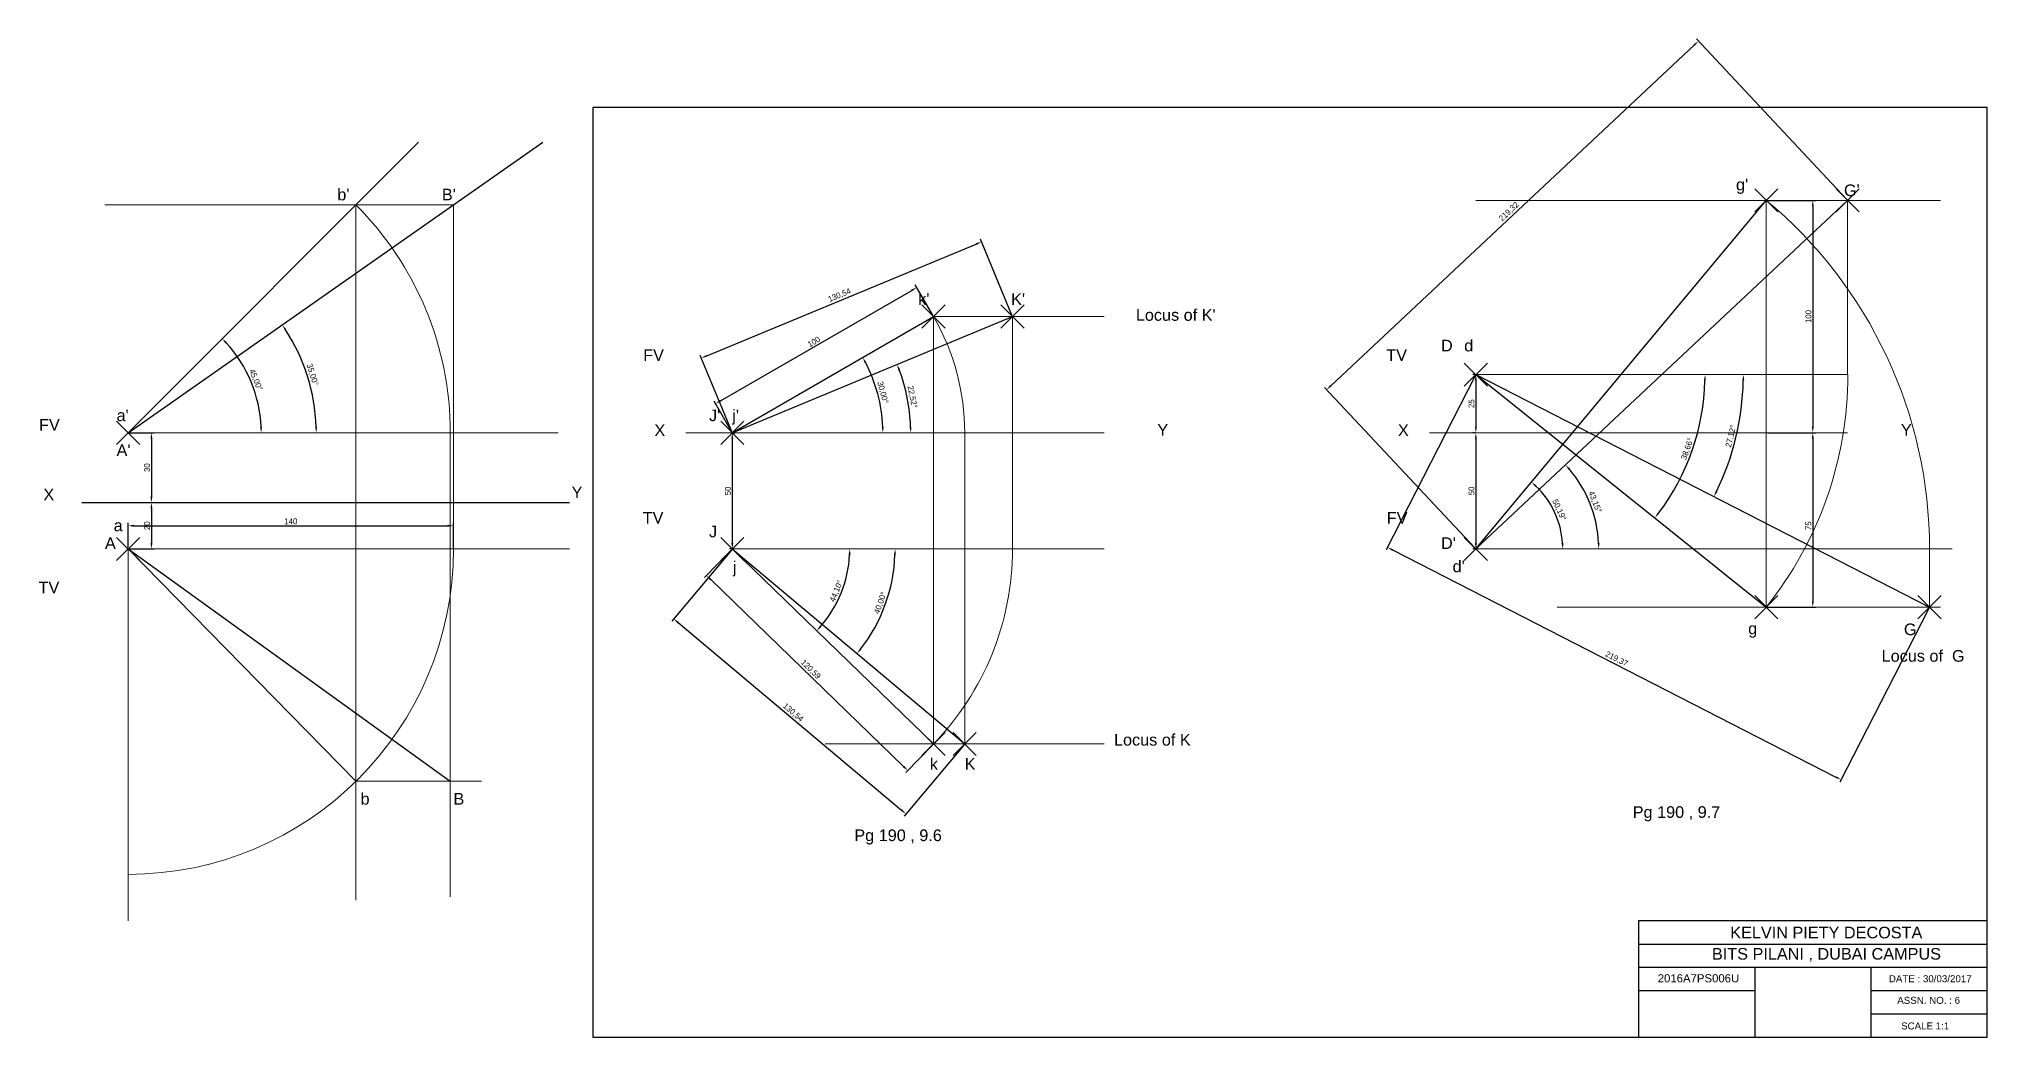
# Model space of a CAD drawing. Header units: millimetres. Extents: x -238 to 600, y 0 to 429.
import ezdxf

# ---------------------------------------------------------------- set-up
doc = ezdxf.new("R2010")
doc.units = ezdxf.units.MM
doc.header["$PDMODE"] = 3
doc.header["$PDSIZE"] = 5
doc.styles.add('MARKING', font='arial.ttf', dxfattribs={"height": 5})
doc.dimstyles.new('ISO-25', dxfattribs={"dimtxt": 2.5, "dimasz": 2.5, "dimexe": 1.25, "dimexo": 0.625, "dimtad": 1, "dimtxsty": 'Standard', "dimcen": 2.5, "dimadec": 0, "dimazin": 0, "dimtfac": 1, "dimtmove": 0, "dimatfit": 3, "dimfxl": 1, "dimarcsym": 0})

# ---------------------------------------------------------------- blocks, each defined once
blk = doc.blocks.new('*D1')
at = {"color": 0, "lineweight": -2, "transparency": 16777216}
for p, q in [((-200, 210.62), (-200, 221.25)), ((-197.5, 220), (-62.5, 220)), ((-60, 210.62), (-60, 221.25))]:
    blk.add_line(p, q, dxfattribs=at)
at = {"color": 0, "lineweight": 15, "transparency": 16777216}
for points in [[(-197.5, 220.42), (-197.5, 219.58), (-200, 220)], [(-62.5, 220.42), (-62.5, 219.58), (-60, 220)]]:
    blk.add_solid(points, dxfattribs=at)
at = {"layer": 'Defpoints', "color": 0, "lineweight": 15, "transparency": 16777216}
for p in [(-60, 220), (-200, 210), (-60, 210)]:
    blk.add_point(p, dxfattribs=at)
at = {"color": 0, "lineweight": 15, "transparency": 16777216, "insert": (-130, 221.88), "char_height": 2.5, "attachment_point": 5}
blk.add_mtext('140', dxfattribs=at)
blk = doc.blocks.new('*D2')
at = {"color": 0, "lineweight": -2, "transparency": 16777216}
blk.add_arc((-200, 260), 80.93, 1.76991, 33.23009, dxfattribs=at)
at = {"color": 0, "lineweight": 15, "transparency": 16777216}
for points in [[(-132.65, 304.12), (-131.96, 304.59), (-133.7, 306.42)], [(-118.69, 262.51), (-119.52, 262.49), (-119.07, 260)]]:
    blk.add_solid(points, dxfattribs=at)
at = {"layer": 'Defpoints', "color": 0, "lineweight": 15, "transparency": 16777216}
for p in [(-21.48, 385), (-120.74, 276.37), (-200, 260), (-200, 260), (-15, 260)]:
    blk.add_point(p, dxfattribs=at)
at = {"color": 0, "lineweight": 15, "transparency": 16777216, "insert": (-120.83, 284.96), "char_height": 2.5, "attachment_point": 5, "rotation": 287.5}
blk.add_mtext('35,00°', dxfattribs=at)
blk = doc.blocks.new('*D3')
at = {"color": 0, "lineweight": -2, "transparency": 16777216}
blk.add_arc((-200, 260), 57.24, 2.50281, 42.49719, dxfattribs=at)
at = {"color": 0, "lineweight": 15, "transparency": 16777216}
for points in [[(-158.1, 298.38), (-157.5, 298.95), (-159.53, 300.47)], [(-142.4, 262.51), (-143.24, 262.49), (-142.76, 260)]]:
    blk.add_solid(points, dxfattribs=at)
at = {"layer": 'Defpoints', "color": 0, "lineweight": 15, "transparency": 16777216}
for p in [(-75, 385), (-144.71, 274.81), (-200, 260), (-200, 260), (-15, 260)]:
    blk.add_point(p, dxfattribs=at)
at = {"color": 0, "lineweight": 15, "transparency": 16777216, "insert": (-145.2, 282.7), "char_height": 2.5, "attachment_point": 5, "rotation": 292.5}
blk.add_mtext('45,00°', dxfattribs=at)
blk = doc.blocks.new('*D4')
at = {"color": 0, "lineweight": -2, "transparency": 16777216}
for p, q in [((-199.38, 260), (-188.75, 260)), ((-190, 257.5), (-190, 232.5)), ((-199.38, 230), (-188.75, 230))]:
    blk.add_line(p, q, dxfattribs=at)
at = {"color": 0, "lineweight": 15, "transparency": 16777216}
for points in [[(-190.42, 257.5), (-189.58, 257.5), (-190, 260)], [(-190.42, 232.5), (-189.58, 232.5), (-190, 230)]]:
    blk.add_solid(points, dxfattribs=at)
at = {"layer": 'Defpoints', "color": 0, "lineweight": 15, "transparency": 16777216}
for p in [(-200, 260), (-200, 230), (-190, 230)]:
    blk.add_point(p, dxfattribs=at)
at = {"color": 0, "lineweight": 15, "transparency": 16777216, "insert": (-191.88, 245), "char_height": 2.5, "attachment_point": 5, "rotation": 90}
blk.add_mtext('30', dxfattribs=at)
blk = doc.blocks.new('*D5')
at = {"color": 0, "lineweight": -2, "transparency": 16777216}
for p, q in [((-199.38, 230), (-188.75, 230)), ((-190, 227.5), (-190, 212.5)), ((-199.38, 210), (-188.75, 210))]:
    blk.add_line(p, q, dxfattribs=at)
at = {"color": 0, "lineweight": 15, "transparency": 16777216}
for points in [[(-190.42, 227.5), (-189.58, 227.5), (-190, 230)], [(-190.42, 212.5), (-189.58, 212.5), (-190, 210)]]:
    blk.add_solid(points, dxfattribs=at)
at = {"layer": 'Defpoints', "color": 0, "lineweight": 15, "transparency": 16777216}
for p in [(-200, 230), (-200, 210), (-190, 210)]:
    blk.add_point(p, dxfattribs=at)
at = {"color": 0, "lineweight": 15, "transparency": 16777216, "insert": (-191.88, 220), "char_height": 2.5, "attachment_point": 5, "rotation": 90}
blk.add_mtext('20', dxfattribs=at)
blk = doc.blocks.new('*D6')
at = {"color": 0, "lineweight": -2, "transparency": 16777216}
for p, q in [((60.62, 260), (61.25, 260)), ((60, 257.5), (60, 212.5)), ((59.38, 210), (58.75, 210))]:
    blk.add_line(p, q, dxfattribs=at)
at = {"color": 0, "lineweight": 15, "transparency": 16777216}
for points in [[(59.58, 257.5), (60.42, 257.5), (60, 260)], [(59.58, 212.5), (60.42, 212.5), (60, 210)]]:
    blk.add_solid(points, dxfattribs=at)
at = {"layer": 'Defpoints', "color": 0, "lineweight": 15, "transparency": 16777216}
for p in [(60, 260), (60, 210), (60, 210)]:
    blk.add_point(p, dxfattribs=at)
at = {"color": 0, "lineweight": 15, "transparency": 16777216, "insert": (58.12, 235), "char_height": 2.5, "attachment_point": 5, "rotation": 90}
blk.add_mtext('50', dxfattribs=at)
blk = doc.blocks.new('*D7')
at = {"color": 0, "lineweight": -2, "transparency": 16777216}
for p, q in [((54.93, 273.77), (137.21, 321.27)), ((146.29, 310.54), (138.75, 323.61)), ((59.69, 260.54), (52.14, 273.61))]:
    blk.add_line(p, q, dxfattribs=at)
at = {"color": 0, "lineweight": 15, "transparency": 16777216}
for points in [[(137, 321.63), (137.42, 320.91), (139.37, 322.52)], [(54.73, 274.13), (55.14, 273.41), (52.77, 272.52)]]:
    blk.add_solid(points, dxfattribs=at)
at = {"layer": 'Defpoints', "color": 0, "lineweight": 15, "transparency": 16777216}
for p in [(139.37, 322.52), (146.6, 310), (60, 260)]:
    blk.add_point(p, dxfattribs=at)
at = {"color": 0, "lineweight": 15, "transparency": 16777216, "insert": (95.13, 299.15), "char_height": 2.5, "attachment_point": 5, "rotation": 30}
blk.add_mtext('100', dxfattribs=at)
blk = doc.blocks.new('*D8')
at = {"color": 0, "lineweight": -2, "transparency": 16777216}
for p, q in [((48.98, 293.11), (164.94, 341.2)), ((180.35, 310.58), (166.77, 343.31)), ((59.76, 260.58), (46.19, 293.31))]:
    blk.add_line(p, q, dxfattribs=at)
at = {"color": 0, "lineweight": 15, "transparency": 16777216}
for points in [[(164.78, 341.58), (165.1, 340.81), (167.25, 342.15)], [(48.82, 293.5), (49.14, 292.73), (46.67, 292.15)]]:
    blk.add_solid(points, dxfattribs=at)
at = {"layer": 'Defpoints', "color": 0, "lineweight": 15, "transparency": 16777216}
for p in [(167.25, 342.15), (180.59, 310), (60, 260)]:
    blk.add_point(p, dxfattribs=at)
at = {"color": 0, "lineweight": 15, "transparency": 16777216, "insert": (106.16, 319.08), "char_height": 2.5, "attachment_point": 5, "rotation": 22.52101}
blk.add_mtext('130,54', dxfattribs=at)
blk = doc.blocks.new('*D9')
at = {"color": 0, "lineweight": -2, "transparency": 16777216}
for p, q in [((59.57, 209.55), (48.05, 197.66)), ((50.71, 196.82), (133.72, 116.39)), ((146.17, 125.64), (134.65, 113.75))]:
    blk.add_line(p, q, dxfattribs=at)
at = {"color": 0, "lineweight": 15, "transparency": 16777216}
for points in [[(51, 197.12), (50.42, 196.52), (48.92, 198.56)], [(134.01, 116.69), (133.43, 116.09), (135.52, 114.65)]]:
    blk.add_solid(points, dxfattribs=at)
at = {"layer": 'Defpoints', "color": 0, "lineweight": 15, "transparency": 16777216}
for p in [(60, 210), (146.6, 126.09), (135.52, 114.65)]:
    blk.add_point(p, dxfattribs=at)
at = {"color": 0, "lineweight": 15, "transparency": 16777216, "insert": (93.67, 158.1), "char_height": 2.5, "attachment_point": 5, "rotation": 315.90469}
blk.add_mtext('120,59', dxfattribs=at)
blk = doc.blocks.new('*D10')
at = {"color": 0, "lineweight": -2, "transparency": 16777216}
for p, q in [((59.6, 209.52), (33.95, 178.96)), ((36.67, 178.31), (132.84, 97.61)), ((159.6, 125.61), (133.95, 95.05))]:
    blk.add_line(p, q, dxfattribs=at)
at = {"color": 0, "lineweight": 15, "transparency": 16777216}
for points in [[(36.94, 178.63), (36.41, 177.99), (34.76, 179.92)], [(133.11, 97.93), (132.57, 97.3), (134.76, 96.01)]]:
    blk.add_solid(points, dxfattribs=at)
at = {"layer": 'Defpoints', "color": 0, "lineweight": 15, "transparency": 16777216}
for p in [(60, 210), (160, 126.09), (134.76, 96.01)]:
    blk.add_point(p, dxfattribs=at)
at = {"color": 0, "lineweight": 15, "transparency": 16777216, "insert": (86.1, 139.56), "char_height": 2.5, "attachment_point": 5, "rotation": 320}
blk.add_mtext('130,54', dxfattribs=at)
blk = doc.blocks.new('*D11')
at = {"color": 0, "lineweight": -2, "transparency": 16777216}
blk.add_arc((60, 210), 70.05, 322.04502, 357.95498, dxfattribs=at)
at = {"color": 0, "lineweight": 15, "transparency": 16777216}
for points in [[(129.59, 207.51), (130.42, 207.49), (130.05, 210)], [(115.56, 166.66), (114.91, 167.18), (113.66, 164.97)]]:
    blk.add_solid(points, dxfattribs=at)
at = {"layer": 'Defpoints', "color": 0, "lineweight": 15, "transparency": 16777216}
for p in [(60, 210), (60, 210), (220, 210), (122.6, 178.56), (160, 126.09)]:
    blk.add_point(p, dxfattribs=at)
at = {"color": 0, "lineweight": 15, "transparency": 16777216, "insert": (123.86, 186.76), "char_height": 2.5, "attachment_point": 5, "rotation": 70}
blk.add_mtext('40,00°', dxfattribs=at)
blk = doc.blocks.new('*D12')
at = {"color": 0, "lineweight": -2, "transparency": 16777216}
blk.add_arc((60, 210), 50.55, 318.73855, 357.16614, dxfattribs=at)
at = {"color": 0, "lineweight": 15, "transparency": 16777216}
for points in [[(110.07, 207.51), (110.91, 207.49), (110.55, 210)], [(98.31, 176.38), (97.69, 176.94), (96.3, 174.82)]]:
    blk.add_solid(points, dxfattribs=at)
at = {"layer": 'Defpoints', "color": 0, "lineweight": 15, "transparency": 16777216}
for p in [(60, 210), (60, 210), (220, 210), (104.04, 185.19), (146.6, 126.09)]:
    blk.add_point(p, dxfattribs=at)
at = {"color": 0, "lineweight": 15, "transparency": 16777216, "insert": (104.92, 191.81), "char_height": 2.5, "attachment_point": 5, "rotation": 67.95234}
blk.add_mtext('44,10°', dxfattribs=at)
blk = doc.blocks.new('*D13')
at = {"color": 0, "lineweight": -2, "transparency": 16777216}
blk.add_arc((60, 260), 64.79, 2.21088, 27.78912, dxfattribs=at)
at = {"color": 0, "lineweight": 15, "transparency": 16777216}
for points in [[(116.96, 290.01), (117.68, 290.41), (116.11, 292.4)], [(125.16, 262.51), (124.33, 262.49), (124.79, 260)]]:
    blk.add_solid(points, dxfattribs=at)
at = {"layer": 'Defpoints', "color": 0, "lineweight": 15, "transparency": 16777216}
for p in [(146.6, 310), (123.81, 271.25), (40, 260), (60, 260), (220, 260)]:
    blk.add_point(p, dxfattribs=at)
at = {"color": 0, "lineweight": 15, "transparency": 16777216, "insert": (124.6, 277.31), "char_height": 2.5, "attachment_point": 5, "rotation": 285}
blk.add_mtext('30,00°', dxfattribs=at)
blk = doc.blocks.new('*D14')
at = {"color": 0, "lineweight": -2, "transparency": 16777216}
blk.add_arc((60, 260), 76.77, 1.866, 20.65501, dxfattribs=at)
at = {"color": 0, "lineweight": 15, "transparency": 16777216}
for points in [[(131.44, 286.93), (132.22, 287.23), (130.91, 289.4)], [(137.14, 262.51), (136.31, 262.49), (136.77, 260)]]:
    blk.add_solid(points, dxfattribs=at)
at = {"layer": 'Defpoints', "color": 0, "lineweight": 15, "transparency": 16777216}
for p in [(180.59, 310), (136.11, 270.03), (40, 260), (60, 260), (220, 260)]:
    blk.add_point(p, dxfattribs=at)
at = {"color": 0, "lineweight": 15, "transparency": 16777216, "insert": (137.33, 275.4), "char_height": 2.5, "attachment_point": 5, "rotation": 281.26051}
blk.add_mtext('22,52°', dxfattribs=at)
blk = doc.blocks.new('*D15')
at = {"color": 0, "lineweight": -2, "transparency": 16777216}
for p, q in [((379.38, 285), (378.75, 285)), ((380, 282.5), (380, 262.5)), ((379.38, 260), (378.75, 260))]:
    blk.add_line(p, q, dxfattribs=at)
at = {"color": 0, "lineweight": 15, "transparency": 16777216}
for points in [[(379.58, 282.5), (380.42, 282.5), (380, 285)], [(379.58, 262.5), (380.42, 262.5), (380, 260)]]:
    blk.add_solid(points, dxfattribs=at)
at = {"layer": 'Defpoints', "color": 0, "lineweight": 15, "transparency": 16777216}
for p in [(380, 285), (380, 260), (380, 260)]:
    blk.add_point(p, dxfattribs=at)
at = {"color": 0, "lineweight": 15, "transparency": 16777216, "insert": (378.12, 272.5), "char_height": 2.5, "attachment_point": 5, "rotation": 90}
blk.add_mtext('25', dxfattribs=at)
blk = doc.blocks.new('*D16')
at = {"color": 0, "lineweight": -2, "transparency": 16777216}
for p, q in [((379.38, 260), (378.75, 260)), ((380, 257.5), (380, 212.5)), ((379.38, 210), (378.75, 210))]:
    blk.add_line(p, q, dxfattribs=at)
at = {"color": 0, "lineweight": 15, "transparency": 16777216}
for points in [[(379.58, 257.5), (380.42, 257.5), (380, 260)], [(379.58, 212.5), (380.42, 212.5), (380, 210)]]:
    blk.add_solid(points, dxfattribs=at)
at = {"layer": 'Defpoints', "color": 0, "lineweight": 15, "transparency": 16777216}
for p in [(380, 260), (380, 210), (380, 210)]:
    blk.add_point(p, dxfattribs=at)
at = {"color": 0, "lineweight": 15, "transparency": 16777216, "insert": (378.12, 235), "char_height": 2.5, "attachment_point": 5, "rotation": 90}
blk.add_mtext('50', dxfattribs=at)
blk = doc.blocks.new('*D17')
at = {"color": 0, "lineweight": -2, "transparency": 16777216}
for p, q in [((505.62, 360), (526.25, 360)), ((525, 357.5), (525, 262.5)), ((505.62, 260), (526.25, 260))]:
    blk.add_line(p, q, dxfattribs=at)
at = {"color": 0, "lineweight": 15, "transparency": 16777216}
for points in [[(524.58, 357.5), (525.42, 357.5), (525, 360)], [(524.58, 262.5), (525.42, 262.5), (525, 260)]]:
    blk.add_solid(points, dxfattribs=at)
at = {"layer": 'Defpoints', "color": 0, "lineweight": 15, "transparency": 16777216}
for p in [(505, 360), (505, 260), (525, 260)]:
    blk.add_point(p, dxfattribs=at)
at = {"color": 0, "lineweight": 15, "transparency": 16777216, "insert": (523.12, 310), "char_height": 2.5, "attachment_point": 5, "rotation": 90}
blk.add_mtext('100', dxfattribs=at)
blk = doc.blocks.new('*D18')
at = {"color": 0, "lineweight": -2, "transparency": 16777216}
for p, q in [((505.62, 260), (526.25, 260)), ((525, 257.5), (525, 187.5)), ((505.62, 185), (526.25, 185))]:
    blk.add_line(p, q, dxfattribs=at)
at = {"color": 0, "lineweight": 15, "transparency": 16777216}
for points in [[(524.58, 257.5), (525.42, 257.5), (525, 260)], [(524.58, 187.5), (525.42, 187.5), (525, 185)]]:
    blk.add_solid(points, dxfattribs=at)
at = {"layer": 'Defpoints', "color": 0, "lineweight": 15, "transparency": 16777216}
for p in [(505, 260), (505, 185), (525, 185)]:
    blk.add_point(p, dxfattribs=at)
at = {"color": 0, "lineweight": 15, "transparency": 16777216, "insert": (523.12, 220), "char_height": 2.5, "attachment_point": 5, "rotation": 90}
blk.add_mtext('75', dxfattribs=at)
blk = doc.blocks.new('*D19')
at = {"color": 0, "lineweight": -2, "transparency": 16777216}
for p, q in [((539.57, 360.46), (474.9, 429.44)), ((473.94, 426.81), (317.58, 280.23)), ((379.57, 210.46), (314.9, 279.44))]:
    blk.add_line(p, q, dxfattribs=at)
at = {"color": 0, "lineweight": 15, "transparency": 16777216}
for points in [[(473.65, 427.12), (474.22, 426.51), (475.76, 428.52)], [(317.3, 280.54), (317.87, 279.93), (315.76, 278.52)]]:
    blk.add_solid(points, dxfattribs=at)
at = {"layer": 'Defpoints', "color": 0, "lineweight": 15, "transparency": 16777216}
for p in [(540, 360), (315.76, 278.52), (380, 210)]:
    blk.add_point(p, dxfattribs=at)
at = {"color": 0, "lineweight": 15, "transparency": 16777216, "insert": (394.33, 355.04), "char_height": 2.5, "attachment_point": 5, "rotation": 43.15239}
blk.add_mtext('219,32', dxfattribs=at)
blk = doc.blocks.new('*D20')
at = {"color": 0, "lineweight": -2, "transparency": 16777216}
for p, q in [((379.72, 284.44), (341.38, 209.59)), ((344.17, 209.56), (534.98, 111.84)), ((574.97, 184.44), (536.64, 109.59))]:
    blk.add_line(p, q, dxfattribs=at)
at = {"color": 0, "lineweight": 15, "transparency": 16777216}
for points in [[(344.36, 209.93), (343.98, 209.19), (341.95, 210.7)], [(535.17, 112.21), (534.79, 111.47), (537.21, 110.7)]]:
    blk.add_solid(points, dxfattribs=at)
at = {"layer": 'Defpoints', "color": 0, "lineweight": 15, "transparency": 16777216}
for p in [(380, 285), (575.26, 185), (537.21, 110.7)]:
    blk.add_point(p, dxfattribs=at)
at = {"color": 0, "lineweight": 15, "transparency": 16777216, "insert": (440.53, 162.56), "char_height": 2.5, "attachment_point": 5, "rotation": 332.88086}
blk.add_mtext('219,37', dxfattribs=at)
blk = doc.blocks.new('*D21')
at = {"color": 0, "lineweight": -2, "transparency": 16777216}
blk.add_arc((380, 210), 37.41, 3.82978, 46.36464, dxfattribs=at)
at = {"color": 0, "lineweight": 15, "transparency": 16777216}
for points in [[(405.54, 236.76), (406.09, 237.39), (403.95, 238.74)], [(417.74, 212.51), (416.91, 212.48), (417.41, 210)]]:
    blk.add_solid(points, dxfattribs=at)
at = {"layer": 'Defpoints', "color": 0, "lineweight": 15, "transparency": 16777216}
for p in [(505, 360), (415.82, 220.77), (380, 210), (380, 210), (585, 210)]:
    blk.add_point(p, dxfattribs=at)
at = {"color": 0, "lineweight": 15, "transparency": 16777216, "insert": (415.76, 226.75), "char_height": 2.5, "attachment_point": 5, "rotation": 295.09721}
blk.add_mtext('50,19°', dxfattribs=at)
blk = doc.blocks.new('*D22')
at = {"color": 0, "lineweight": -2, "transparency": 16777216}
blk.add_arc((380, 210), 52.9, 2.70814, 40.44425, dxfattribs=at)
at = {"color": 0, "lineweight": 15, "transparency": 16777216}
for points in [[(419.95, 244.04), (420.57, 244.59), (418.59, 246.18)], [(433.25, 212.51), (432.42, 212.49), (432.9, 210)]]:
    blk.add_solid(points, dxfattribs=at)
at = {"layer": 'Defpoints', "color": 0, "lineweight": 15, "transparency": 16777216}
for p in [(540, 360), (431.24, 223.14), (380, 210), (380, 210), (585, 210)]:
    blk.add_point(p, dxfattribs=at)
at = {"color": 0, "lineweight": 15, "transparency": 16777216, "insert": (431.13, 230.22), "char_height": 2.5, "attachment_point": 5, "rotation": 291.57619}
blk.add_mtext('43,15°', dxfattribs=at)
blk = doc.blocks.new('*D23')
at = {"color": 0, "lineweight": -2, "transparency": 16777216}
blk.add_arc((380, 285), 115.13, 334.12504, 358.75582, dxfattribs=at)
at = {"color": 0, "lineweight": 15, "transparency": 16777216}
for points in [[(494.69, 282.5), (495.52, 282.5), (495.13, 285)], [(483.96, 234.57), (483.21, 234.94), (482.47, 232.52)]]:
    blk.add_solid(points, dxfattribs=at)
at = {"layer": 'Defpoints', "color": 0, "lineweight": 15, "transparency": 16777216}
for p in [(380, 285), (380, 285), (540, 285), (489.45, 249.27), (575.26, 185)]:
    blk.add_point(p, dxfattribs=at)
at = {"color": 0, "lineweight": 15, "transparency": 16777216, "insert": (489.9, 258.5), "char_height": 2.5, "attachment_point": 5, "rotation": 76.44043}
blk.add_mtext('27,12°', dxfattribs=at)
blk = doc.blocks.new('*D24')
at = {"color": 0, "lineweight": -2, "transparency": 16777216}
blk.add_arc((380, 285), 98.64, 322.7923, 358.54789, dxfattribs=at)
at = {"color": 0, "lineweight": 15, "transparency": 16777216}
for points in [[(478.2, 282.51), (479.03, 282.49), (478.64, 285)], [(458.89, 225.09), (458.24, 225.61), (457.03, 223.38)]]:
    blk.add_solid(points, dxfattribs=at)
at = {"layer": 'Defpoints', "color": 0, "lineweight": 15, "transparency": 16777216}
for p in [(380, 285), (380, 285), (540, 285), (468.83, 242.11), (505, 185)]:
    blk.add_point(p, dxfattribs=at)
at = {"color": 0, "lineweight": 15, "transparency": 16777216, "insert": (471.12, 253.04), "char_height": 2.5, "attachment_point": 5, "rotation": 70.6701}
blk.add_mtext('38,66°', dxfattribs=at)

msp = doc.modelspace()

# ---------------------------------------------------------------- linework, layer by layer
at = {"lineweight": 30}
for p, q in [((-200, 260), (-21.481, 385)), ((-200, 260), (-75, 385)), ((380, 210), (505, 360)), ((380, 210), (540, 360)), ((60, 260), (146.603, 310)), ((60, 260), (180.586, 310)), ((380, 285), (505, 185)), ((380, 285), (575.256, 185)), ((-200, 210), (-101.971, 110.048)), ((-200, 210), (-61.366, 110.048)), ((60, 210), (160, 126.09)), ((146.603, 126.09), (60, 210)), ((450, 30), (600, 30))]:
    msp.add_line(p, q, dxfattribs=at)
at = {"lineweight": 15}
for p, q in [((-60, 358.029), (-210, 358.029)), ((-101.971, 358.029), (-101.971, 58.904)), ((-60, 210), (-60, 358.029)), ((505, 360), (380, 360)), ((505, 360), (580, 360)), ((505, 360), (505, 185)), ((540, 285), (540, 360)), ((146.603, 310), (220, 310)), ((146.603, 310), (146.603, 126.09)), ((180.586, 210), (180.586, 310)), ((380, 285), (540, 285)), ((-200, 260), (-15, 260)), ((-61.366, 260), (-61.366, 60.335)), ((40, 260), (220, 260)), ((160, 260), (160, 126.09)), ((360, 260), (540, 260)), ((-200, 210), (-10, 210)), ((-200, 210), (-200, 50)), ((60, 210), (220, 210)), ((380, 210), (585, 210)), ((575.256, 210), (575.256, 185)), ((505, 185), (415, 185)), ((505, 185), (580, 185)), ((100, 126.09), (220, 126.09)), ((-101.971, 110.048), (-47.917, 110.048))]:
    msp.add_line(p, q, dxfattribs=at)
for p, q in [((-220, 230), (-10, 230)), ((450, 40), (600, 40)), ((500, 30), (500, 0)), ((550, 30), (550, 0)), ((450, 20), (500, 20)), ((550, 20), (600, 20)), ((550, 10), (600, 10))]:
    msp.add_line(p, q)
for points in [[(0, 400), (0, 0), (600, 0), (600, 400), (0, 400)], [(600, 50), (450, 50), (450, 0), (600, 0), (600, 50)]]:
    msp.add_lwpolyline(points)
for centre, radius, start, end in [((-200, 260), 138.634, 0, 45), ((380, 210), 195.256, 0, 50.194429), ((60, 260), 100, 0, 30), ((380, 285), 160.078, 321.340192, 0), ((-200, 210), 140, 270, 0), ((60, 210), 120.586, 315.904687, 0)]:
    msp.add_arc(centre, radius, start, end, dxfattribs=at)
for p in [(505, 360), (540, 360), (146.603, 310), (180.586, 310), (380, 285), (60, 260), (60, 210), (380, 210), (505, 185), (575.256, 185), (146.603, 126.09), (160, 126.09)]:
    msp.add_point(p, dxfattribs=at)
for p in [(-200, 260), (-200, 210)]:
    msp.add_point(p)

# ---------------------------------------------------------------- texts
at = {"lineweight": 15, "char_height": 5, "attachment_point": 1, "style": 'MARKING'}
for s, width, insert in [("g'", 10, (491.972, 369.273)), ("G'", 10, (538.426, 366.823)), ("Locus of K'", 60, (233.67, 313.18)), ('D', 10, (365, 300)), ('d', 10, (375, 300)), ("D'", 10, (365, 215)), ("d'", 10, (370, 205)), ('g', 10, (497.197, 178.291)), ('G', 10, (564.222, 177.918)), ('Locus of  G', 60, (554.637, 166.491)), ('Locus of K', 60, (224.271, 130.398)), ('\\pi39.093;Pg 190 , 9.7', 115, (408.424, 99.301)), ('\\pi39.094;Pg 190 , 9.6', 115, (73.424, 89.301))]:
    msp.add_mtext_dynamic_manual_height_columns(s, width=width, gutter_width=25, heights=[0], dxfattribs=dict(at, insert=insert))
at = {"lineweight": 30, "char_height": 5, "attachment_point": 1, "style": 'MARKING'}
for s, width, insert in [("b'", 20, (-110, 365)), ("B'", 20, (-65, 365)), ("k'", 10, (140, 320)), ("K'", 10, (180, 320)), ("a'", 20, (-205, 270)), ("J'", 10, (50, 270)), ("j'", 10, (60, 270)), ("A'", 20, (-205, 255)), ('a', 20, (-206.249, 222.628)), ('J', 10, (50, 220)), ('A', 20, (-210, 215)), ('j', 10, (60.266, 204.697)), ('k', 10, (145, 120)), ('K', 10, (160, 120)), ('b', 20, (-100, 105)), ('B', 20, (-60, 105))]:
    msp.add_mtext_dynamic_manual_height_columns(s, width=width, gutter_width=25, heights=[0], dxfattribs=dict(at, insert=insert))
at = {"char_height": 5, "attachment_point": 1, "style": 'MARKING'}
for s, insert in [('\\pi7.3151;FV', (14.334, 295.937)), ('\\pi7.1105;TV', (334.334, 295.937)), ('\\pi7.3151;FV', (-245.666, 265.937)), ('\\pi9.1722;X', (17.299, 263.588)), ('\\pi9.1722;Y', (233.747, 263.716)), ('\\pi9.1722;X', (337.299, 263.588)), ('\\pi9.1722;Y', (553.747, 263.716)), ('\\pi9.1722;X', (-245.666, 235.937)), ('\\pi9.1722;Y', (-18.338, 236.857)), ('\\pi7.1105;TV', (14.334, 225.937)), ('\\pi7.3151;FV', (334.334, 225.937)), ('\\pi7.1105;TV', (-245.666, 195.937))]:
    msp.add_mtext_dynamic_manual_height_columns(s, width=22.92838, gutter_width=25, heights=[0], dxfattribs=dict(at, insert=insert))
at = {"attachment_point": 1}
for s, width, heights, insert, char_height in [('\\pi8.4721;{\\fArial|b0|i0|c0|p34;KELVIN PIETY DECOSTA}', 99.12013, [10], (481.016, 47.464), 5), ('\\pi14.288;{\\fArial|b0|i0|c0|p34;BITS PILANI , DUBAI CAMPUS}', 126.28702, [0], (467.325, 38.297), 5), ('\\pi9.4434;{\\fArial|b0|i0|c0|p34;2016A7PS006U}', 53.41883, [0], (448.829, 27.029), 3.5), ('\\pi9.2702;{\\fArial|b0|i0|c0|p34;DATE : 30/03/2017}', 53.67273, [0], (548.477, 26.585), 3), ('\\pi9.9968;{\\fArial|b0|i0|c0|p34;ASSN. NO. : 6}', 46.81753, [0], (551.368, 17.282), 3), ('\\pi1.3336;{\\fArial|b0|i0|c0|p34;SCALE 1:1}', 22.4435, [2.849], (561.679, 6.268), 3)]:
    msp.add_mtext_dynamic_manual_height_columns(s, width=width, gutter_width=12.5, heights=heights, dxfattribs=dict(at, insert=insert, char_height=char_height))

# ---------------------------------------------------------------- dimensions: what is measured, and where the dimension line sits
at = {"lineweight": 15}
for p1, p2, distance, picture, middle in [((540, 360), (380, 210), -93.927, '*D19', (394.335, 355.043)), ((60, 260), (180.586, 310), 34.808, '*D8', (106.162, 319.078)), ((60, 260), (146.603, 310), 14.462, '*D7', (95.133, 299.148)), ((380, 285), (575.256, 185), -83.475, '*D20', (440.527, 162.557)), ((60, 210), (160, 126.09), -39.27, '*D10', (86.097, 139.559)), ((60, 210), (146.603, 126.09), -15.927, '*D9', (93.668, 158.103))]:
    dim = msp.add_aligned_dim(p1=p1, p2=p2, distance=distance, dimstyle='ISO-25', override={"dimadec": 2, "dimfrac": 2}, dxfattribs=at)
    dim.commit()
    dim.dimension.update_dxf_attribs({"geometry": picture, "text_midpoint": middle})
for base, line1, line2, picture, middle in [((-120.739, 276.366), ((-200, 260), (-15, 260)), ((-200, 260), (-21.481, 385)), '*D2', (-120.825, 284.964)), ((-144.714, 274.814), ((-200, 260), (-15, 260)), ((-200, 260), (-75, 385)), '*D3', (-145.196, 282.701)), ((415.825, 220.769), ((380, 210), (585, 210)), ((380, 210), (505, 360)), '*D21', (415.763, 226.751)), ((431.239, 223.141), ((380, 210), (585, 210)), ((380, 210), (540, 360)), '*D22', (431.128, 230.218)), ((123.808, 271.251), ((40, 260), (220, 260)), ((60, 260), (146.603, 310)), '*D13', (124.597, 277.309)), ((136.108, 270.029), ((40, 260), (220, 260)), ((60, 260), (180.586, 310)), '*D14', (137.332, 275.397)), ((489.445, 249.271), ((380, 285), (540, 285)), ((380, 285), (575.256, 185)), '*D23', (489.895, 258.496)), ((468.832, 242.108), ((380, 285), (540, 285)), ((380, 285), (505, 185)), '*D24', (471.118, 253.038)), ((122.596, 178.563), ((60, 210), (160, 126.09)), ((60, 210), (220, 210)), '*D11', (123.865, 186.755)), ((104.042, 185.187), ((146.603, 126.09), (60, 210)), ((60, 210), (220, 210)), '*D12', (104.923, 191.806))]:
    dim = msp.add_angular_dim_2l(base=base, line1=line1, line2=line2, dimstyle='ISO-25', override={"dimadec": 2, "dimfrac": 2}, dxfattribs=at)
    dim.commit()
    dim.dimension.update_dxf_attribs({"geometry": picture, "text_midpoint": middle})
for base, p1, p2, picture, middle in [((525, 260), (505, 360), (505, 260), '*D17', (525, 310)), ((525, 185), (505, 260), (505, 185), '*D18', (525, 220))]:
    dim = msp.add_linear_dim(base=base, p1=p1, p2=p2, angle=90, dimstyle='ISO-25', override={"dimadec": 2, "dimfrac": 2}, dxfattribs=at)
    dim.commit()
    dim.dimension.update_dxf_attribs({"geometry": picture, "text_midpoint": middle, "dimtype": 160})
for base, p1, p2, picture, middle in [((380, 260), (380, 285), (380, 260), '*D15', (378.125, 272.5)), ((-190, 230), (-200, 260), (-200, 230), '*D4', (-191.875, 245)), ((60, 210), (60, 260), (60, 210), '*D6', (58.125, 235)), ((380, 210), (380, 260), (380, 210), '*D16', (378.125, 235)), ((-190, 210), (-200, 230), (-200, 210), '*D5', (-191.875, 220))]:
    dim = msp.add_linear_dim(base=base, p1=p1, p2=p2, angle=90, dimstyle='ISO-25', override={"dimadec": 2, "dimfrac": 2}, dxfattribs=at)
    dim.commit()
    dim.dimension.update_dxf_attribs({"geometry": picture, "text_midpoint": middle})
dim = msp.add_linear_dim(base=(-60, 220), p1=(-200, 210), p2=(-60, 210), dimstyle='ISO-25', override={"dimadec": 2, "dimfrac": 2}, dxfattribs=at)
dim.commit()
dim.dimension.update_dxf_attribs({"geometry": '*D1', "text_midpoint": (-130, 221.875)})

doc.saveas('drawing.dxf')
